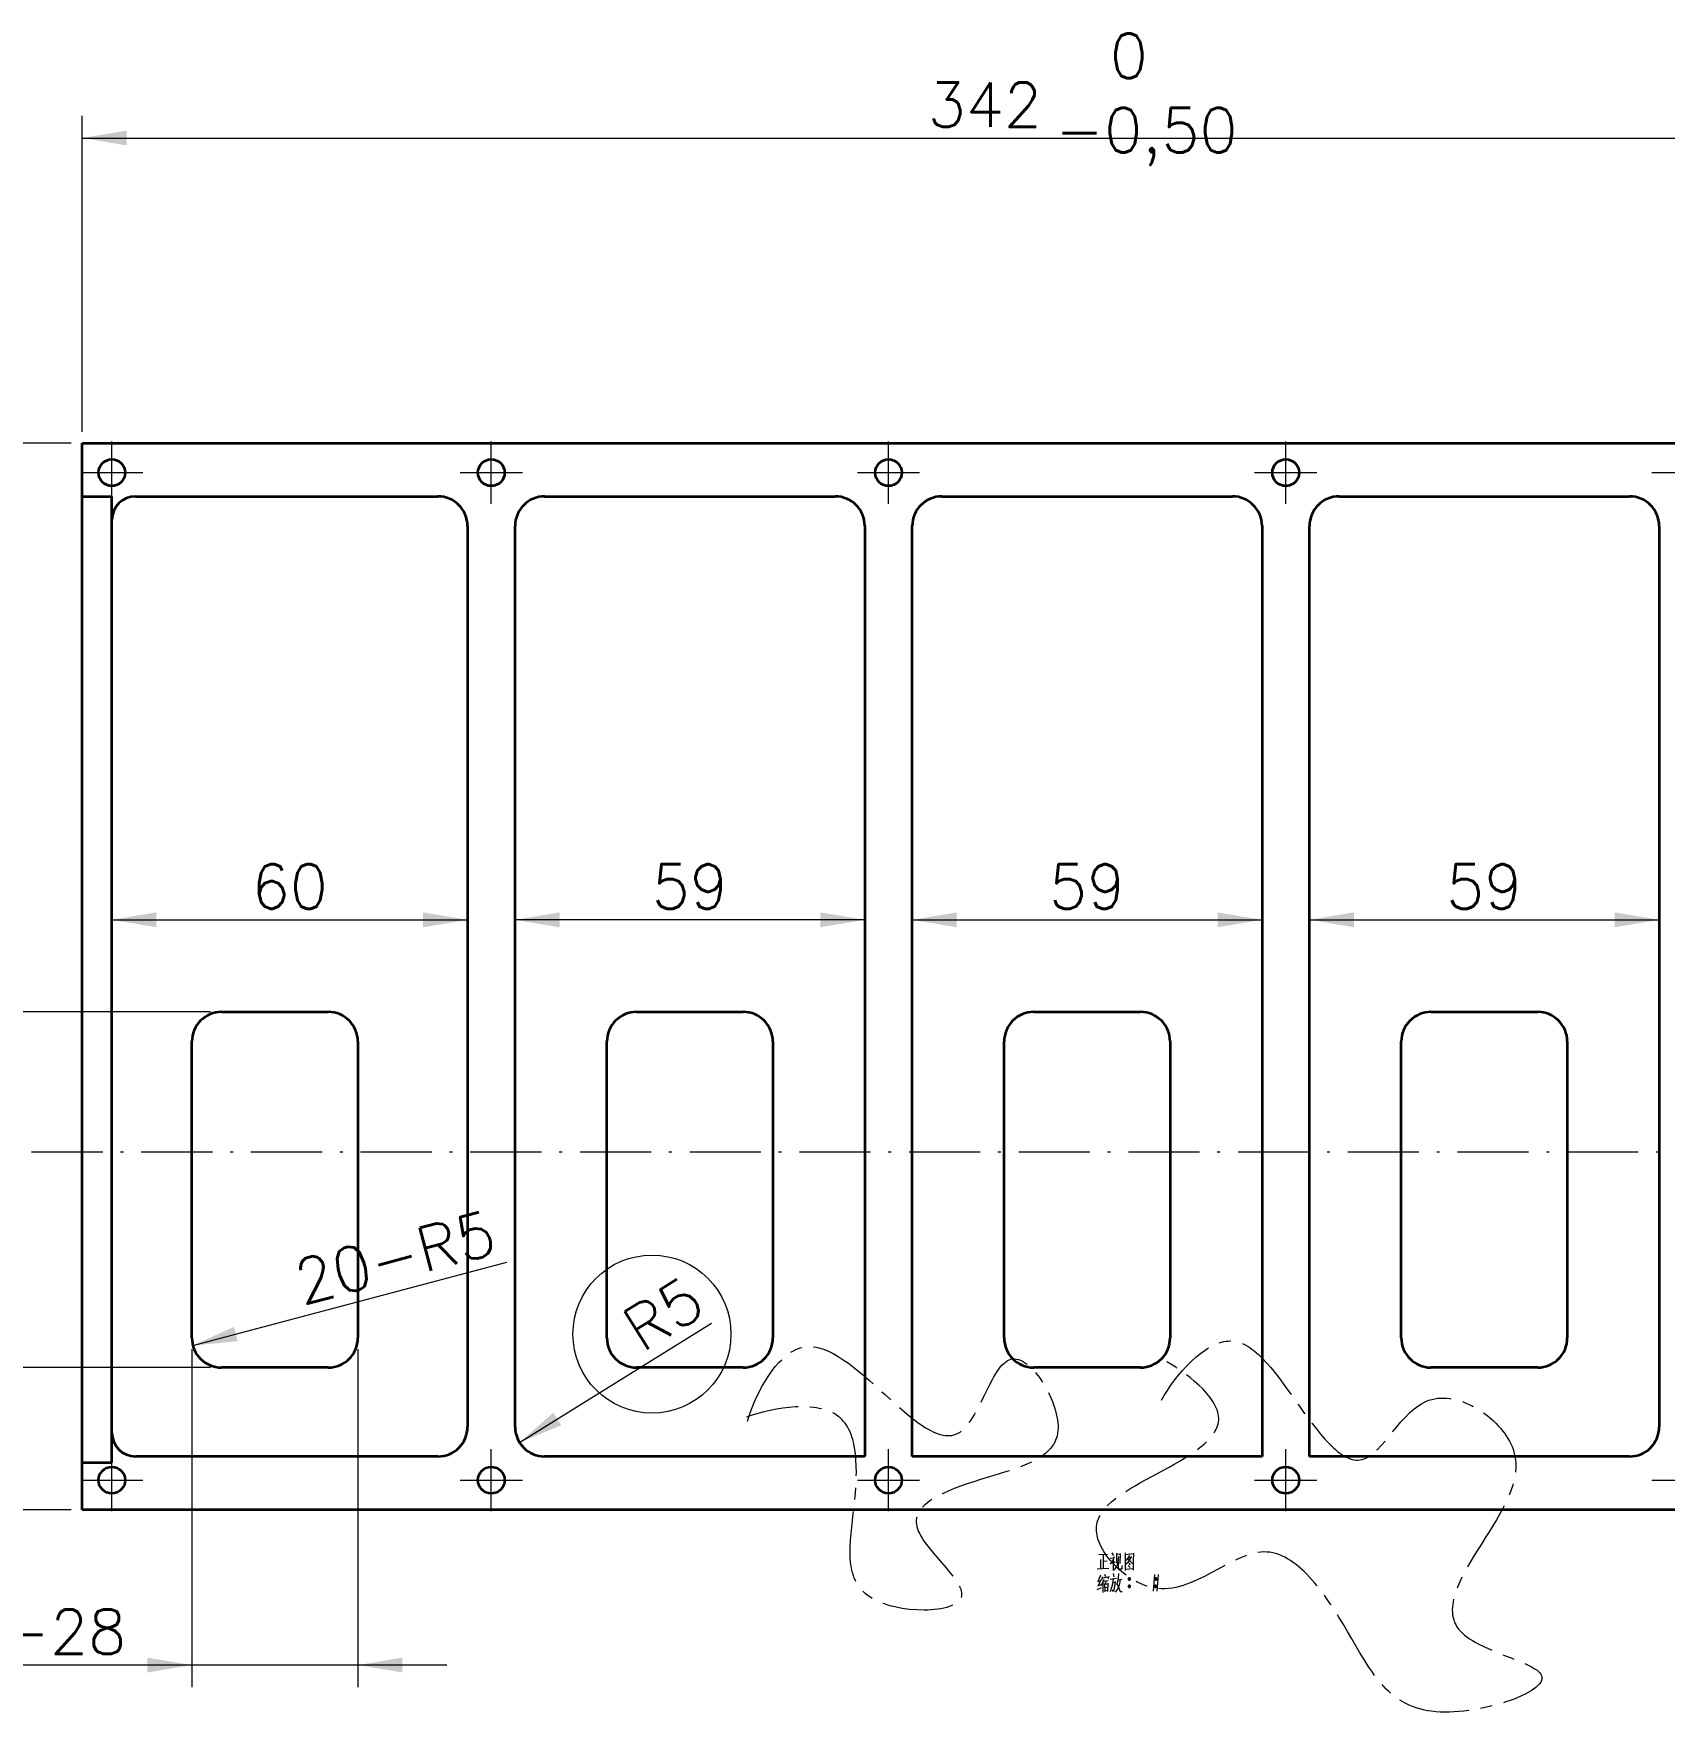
# Model space of a CAD drawing. Header units: millimetres. Extents: x -631 to 3210, y -446 to 2288.
# Drawn here: x -352.8 to -77.7, y 842.3 to 1125.6 of the extents above; entities that cross this region are included whole.
import ezdxf

# ---------------------------------------------------------------- set-up
doc = ezdxf.new("R2010")
doc.units = ezdxf.units.MM
doc.linetypes.add('DASHDOT', pattern=[18.5, 12, -3, 0.5, -3])
doc.linetypes.add('点画线', pattern=[18, 12, -2, 2, -2])
doc.layers.get('0').update_dxf_attribs({"lineweight": 18})
for name, color, linetype, lineweight in [('中心线层', 1, '点画线', 18), ('尺寸线层', 3, 'Continuous', 18), ('文本层', 3, 'Continuous', 18)]:
    doc.layers.add(name, color=color, linetype=linetype, lineweight=lineweight)
doc.styles.get("Standard").update_dxf_attribs({"font": 'txt.shx', "bigfont": 'gbcbig.shx'})
doc.dimstyles.get("Standard").update_dxf_attribs({"dimscale": 3, "dimtxt": 0.18, "dimasz": 0.18, "dimexe": 0.18, "dimexo": 0.0625, "dimgap": 0.09, "dimtad": 0, "dimtih": 1, "dimtoh": 1, "dimdec": 4, "dimzin": 0, "dimdsep": 46, "dimtxsty": 'Standard', "dimcen": 0.09, "dimdle": 0.36, "dimadec": 0, "dimazin": 0, "dimtfac": 1, "dimtdec": 4, "dimtofl": 0, "dimtmove": 0, "dimatfit": 3, "dimfxl": 0, "dimtolj": 1, "dimtzin": 0, "dimarcsym": 0})

# ---------------------------------------------------------------- blocks, each defined once
blk = doc.blocks.new('*X13')
at = {"color": 0, "char_height": 7.5, "width": 300, "attachment_point": 1}
for s, insert in [('0', (-171.27, 1125.6)), ('342', (-201.99, 1117.35)), ('-0,50', (-180.56, 1113.06))]:
    blk.add_mtext(s, dxfattribs=dict(at, insert=insert))
blk = doc.blocks.new('*X12')
at = {"layer": '尺寸线层', "linetype": 'Continuous'}
for points in [[(-344.59, 1107.98), (-337.09, 1109.23), (-337.09, 1106.73)], [(-2.59, 1107.98), (-10.09, 1109.23), (-10.09, 1106.73)]]:
    blk.add_hatch(color=0, dxfattribs=at).paths.add_polyline_path(points, flags=0)
at = {"layer": '尺寸线层', "color": 0, "linetype": 'Continuous'}
for p, q in [((-344.59, 1058.39), (-344.59, 1111.73)), ((-2.59, 1058.39), (-2.59, 1111.73)), ((-344.59, 1107.98), (-2.59, 1107.98))]:
    blk.add_line(p, q, dxfattribs=at)
at = {"layer": '尺寸线层', "color": 0}
blk.add_blockref('*X13', (0, 0), dxfattribs=at)
blk = doc.blocks.new('*X14')
at = {"layer": '尺寸线层', "linetype": 'Continuous'}
for points in [[(-397.04, 1056.51), (-395.79, 1049.01), (-398.29, 1049.01)], [(-397.04, 876.51), (-395.79, 884.01), (-398.29, 884.01)]]:
    blk.add_hatch(color=0, dxfattribs=at).paths.add_polyline_path(points, flags=0)
at = {"layer": '尺寸线层', "color": 0, "linetype": 'Continuous'}
for p, q in [((-346.47, 1056.51), (-400.79, 1056.51)), ((-397.04, 1056.51), (-397.04, 876.51)), ((-346.47, 876.51), (-400.79, 876.51))]:
    blk.add_line(p, q, dxfattribs=at)
at = {"layer": '尺寸线层', "color": 0, "insert": (-402.66, 966.51), "char_height": 7.5, "width": 36.4286, "attachment_point": 5, "rotation": 90}
blk.add_mtext('180', dxfattribs=at)
blk = doc.blocks.new('*X42')
at = {"layer": '尺寸线层', "linetype": 'Continuous'}
for points in [[(-137.59, 976.06), (-130.09, 977.31), (-130.09, 974.81)], [(-78.59, 976.06), (-86.09, 977.31), (-86.09, 974.81)]]:
    blk.add_hatch(color=0, dxfattribs=at).paths.add_polyline_path(points, flags=0)
at = {"layer": '尺寸线层', "color": 0, "linetype": 'Continuous'}
for p, q in [((-137.59, 968.81), (-137.59, 979.81)), ((-78.59, 974.12), (-78.59, 979.81)), ((-137.59, 976.06), (-78.59, 976.06))]:
    blk.add_line(p, q, dxfattribs=at)
at = {"layer": '尺寸线层', "color": 0, "insert": (-108.09, 981.69), "char_height": 7.5, "width": 23.5714, "attachment_point": 5}
blk.add_mtext('59', dxfattribs=at)
blk = doc.blocks.new('*X44')
at = {"layer": '尺寸线层', "linetype": 'Continuous'}
for points in [[(-204.59, 976.06), (-197.09, 977.31), (-197.09, 974.81)], [(-145.59, 976.06), (-153.09, 977.31), (-153.09, 974.81)]]:
    blk.add_hatch(color=0, dxfattribs=at).paths.add_polyline_path(points, flags=0)
at = {"layer": '尺寸线层', "color": 0, "linetype": 'Continuous'}
for p, q in [((-204.59, 974.12), (-204.59, 979.81)), ((-145.59, 974.75), (-145.59, 979.81)), ((-204.59, 976.06), (-145.59, 976.06))]:
    blk.add_line(p, q, dxfattribs=at)
at = {"layer": '尺寸线层', "color": 0, "insert": (-175.09, 981.69), "char_height": 7.5, "width": 23.5714, "attachment_point": 5}
blk.add_mtext('59', dxfattribs=at)
blk = doc.blocks.new('*X45')
at = {"layer": '尺寸线层', "linetype": 'Continuous'}
for points in [[(-271.59, 976.06), (-264.09, 974.81), (-264.09, 977.31)], [(-212.59, 976.06), (-220.09, 974.81), (-220.09, 977.31)]]:
    blk.add_hatch(color=0, dxfattribs=at).paths.add_polyline_path(points, flags=0)
at = {"layer": '尺寸线层', "color": 0, "linetype": 'Continuous'}
for p, q in [((-271.59, 973.19), (-271.59, 979.81)), ((-212.59, 972.25), (-212.59, 979.81)), ((-212.59, 976.06), (-271.59, 976.06))]:
    blk.add_line(p, q, dxfattribs=at)
at = {"layer": '尺寸线层', "color": 0, "insert": (-242.09, 981.69), "char_height": 7.5, "width": 23.5714, "attachment_point": 5}
blk.add_mtext('59', dxfattribs=at)
blk = doc.blocks.new('*X46')
at = {"layer": '尺寸线层', "linetype": 'Continuous'}
for points in [[(-339.59, 976.06), (-332.09, 977.31), (-332.09, 974.81)], [(-279.59, 976.06), (-287.09, 977.31), (-287.09, 974.81)]]:
    blk.add_hatch(color=0, dxfattribs=at).paths.add_polyline_path(points, flags=0)
at = {"layer": '尺寸线层', "color": 0, "linetype": 'Continuous'}
for p, q in [((-339.59, 973.11), (-339.59, 979.81)), ((-279.59, 977.8), (-279.59, 979.81)), ((-339.59, 976.06), (-279.59, 976.06))]:
    blk.add_line(p, q, dxfattribs=at)
at = {"layer": '尺寸线层', "color": 0, "insert": (-309.59, 981.69), "char_height": 7.5, "width": 23.5714, "attachment_point": 5}
blk.add_mtext('60', dxfattribs=at)
blk = doc.blocks.new('*X158')
at = {"layer": '尺寸线层', "linetype": 'Continuous'}
for points in [[(-356.85, 960.51), (-355.6, 953.01), (-358.1, 953.01)], [(-356.85, 900.51), (-355.6, 908.01), (-358.1, 908.01)]]:
    blk.add_hatch(color=0, dxfattribs=at).paths.add_polyline_path(points, flags=0)
at = {"layer": '尺寸线层', "color": 0, "linetype": 'Continuous'}
for p, q in [((-322.97, 960.51), (-360.6, 960.51)), ((-356.85, 960.51), (-356.85, 900.51)), ((-322.97, 900.51), (-360.6, 900.51))]:
    blk.add_line(p, q, dxfattribs=at)
at = {"layer": '尺寸线层', "color": 0, "insert": (-362.47, 930.51), "char_height": 7.5, "width": 57.1429, "attachment_point": 5, "rotation": 90}
blk.add_mtext('5-60', dxfattribs=at)
blk = doc.blocks.new('*X159')
at = {"layer": '尺寸线层', "linetype": 'Continuous'}
for points in [[(-326.09, 850.31), (-333.59, 849.06), (-333.59, 851.56)], [(-298.09, 850.31), (-290.59, 849.06), (-290.59, 851.56)]]:
    blk.add_hatch(color=0, dxfattribs=at).paths.add_polyline_path(points, flags=0)
at = {"layer": '尺寸线层', "color": 0, "linetype": 'Continuous'}
for p, q in [((-326.09, 903.64), (-326.09, 846.56)), ((-298.09, 903.64), (-298.09, 846.56)), ((-283.09, 850.31), (-365.27, 850.31))]:
    blk.add_line(p, q, dxfattribs=at)
at = {"layer": '尺寸线层', "color": 0, "insert": (-350.98, 855.93), "char_height": 7.5, "width": 57.1429, "attachment_point": 5}
blk.add_mtext('5-28', dxfattribs=at)
blk = doc.blocks.new('*X160')
at = {"layer": '尺寸线层', "linetype": 'Continuous'}
blk.add_hatch(color=0, dxfattribs=at).paths.add_polyline_path([(-325.93, 904.23), (-319, 907.36), (-318.36, 904.95)], flags=0)
at = {"layer": '尺寸线层', "color": 0, "linetype": 'Continuous'}
blk.add_line((-325.93, 904.23), (-272.95, 918.29), dxfattribs=at)
at = {"layer": '尺寸线层', "color": 0, "linetype": 'Continuous', "insert": (-291.82, 919.1), "char_height": 7.5, "width": 72.1429, "attachment_point": 5, "rotation": 14.8592}
blk.add_mtext('20-R5', dxfattribs=at)
blk = doc.blocks.new('*X167')
at = {"layer": '尺寸线层', "linetype": 'Continuous'}
blk.add_hatch(color=0, dxfattribs=at).paths.add_polyline_path([(-270.84, 887.87), (-265.13, 892.89), (-263.81, 890.77)], flags=0)
at = {"layer": '尺寸线层', "color": 0, "linetype": 'Continuous'}
blk.add_line((-270.84, 887.87), (-238.44, 908.02), dxfattribs=at)
at = {"layer": '尺寸线层', "color": 0, "linetype": 'Continuous', "insert": (-246.56, 909.59), "char_height": 7.5, "width": 24.2857, "attachment_point": 5, "rotation": 31.8648}
blk.add_mtext('R5', dxfattribs=at)
blk = doc.blocks.new('*X210')
at = {"layer": '尺寸线层', "linetype": 'Continuous'}
for points in [[(-370.75, 900.51), (-369.5, 908.01), (-372, 908.01)], [(-370.75, 876.51), (-369.5, 869.01), (-372, 869.01)]]:
    blk.add_hatch(color=0, dxfattribs=at).paths.add_polyline_path(points, flags=0)
at = {"layer": '尺寸线层', "color": 0, "linetype": 'Continuous'}
for p, q in [((-370.75, 892.26), (-370.75, 915.51)), ((-322.97, 900.51), (-374.5, 900.51)), ((-370.75, 884.76), (-370.75, 861.51)), ((-346.47, 876.51), (-374.5, 876.51))]:
    blk.add_line(p, q, dxfattribs=at)
at = {"layer": '尺寸线层', "color": 0, "insert": (-370.75, 888.51), "char_height": 7.5, "width": 25, "attachment_point": 5}
blk.add_mtext('24', dxfattribs=at)

msp = doc.modelspace()

# ---------------------------------------------------------------- linework, layer by layer
at = {"color": 7, "lineweight": 35}
for p, q in [((-344.594, 1056.513), (-2.594, 1056.513)), ((-344.594, 884.513), (-344.594, 1047.513)), ((-339.594, 884.513), (-339.594, 1047.513)), ((-335.594, 1047.513), (-284.594, 1047.513)), ((-266.594, 1047.513), (-217.594, 1047.513)), ((-199.594, 1047.513), (-150.594, 1047.513)), ((-132.594, 1047.513), (-83.594, 1047.513)), ((-279.594, 1042.513), (-279.594, 890.513)), ((-271.594, 890.513), (-271.594, 1042.513)), ((-212.594, 1042.513), (-212.594, 885.513)), ((-204.594, 885.513), (-204.594, 1042.513)), ((-145.594, 1042.513), (-145.594, 885.513)), ((-137.594, 885.513), (-137.594, 1042.513)), ((-78.594, 1042.513), (-78.594, 890.513)), ((-326.094, 905.513), (-326.094, 955.513)), ((-298.094, 955.513), (-298.094, 905.513)), ((-256.094, 905.513), (-256.094, 955.513)), ((-228.094, 955.513), (-228.094, 905.513)), ((-189.094, 905.513), (-189.094, 955.513)), ((-161.094, 955.513), (-161.094, 905.513)), ((-122.094, 905.513), (-122.094, 955.513)), ((-94.094, 955.513), (-94.094, 905.513)), ((-284.594, 885.513), (-335.594, 885.513)), ((-212.594, 885.513), (-266.594, 885.513)), ((-145.594, 885.513), (-204.594, 885.513)), ((-83.594, 885.513), (-137.594, 885.513)), ((-2.594, 876.513), (-344.594, 876.513))]:
    msp.add_line(p, q, dxfattribs=at)
at = {"color": 7, "lineweight": 35, "ltscale": 0.225}
msp.add_line((-344.594, 1047.513), (-344.594, 1056.513), dxfattribs=at)
at = {"color": 7, "lineweight": 35, "ltscale": 0.125}
for p, q in [((-344.594, 1047.513), (-339.594, 1047.513)), ((-344.594, 884.513), (-339.594, 884.513))]:
    msp.add_line(p, q, dxfattribs=at)
at = {"color": 7, "lineweight": 35, "ltscale": 0.45}
for p, q in [((-321.094, 960.513), (-303.094, 960.513)), ((-251.094, 960.513), (-233.094, 960.513)), ((-184.094, 960.513), (-166.094, 960.513)), ((-117.094, 960.513), (-99.094, 960.513)), ((-303.094, 900.513), (-321.094, 900.513)), ((-233.094, 900.513), (-251.094, 900.513)), ((-166.094, 900.513), (-184.094, 900.513)), ((-99.094, 900.513), (-117.094, 900.513))]:
    msp.add_line(p, q, dxfattribs=at)
at = {"color": 7, "linetype": 'DASHDOT', "lineweight": 13}
msp.add_line((-371.631, 936.92), (-64.301, 936.92), dxfattribs=at)
at = {"color": 7, "lineweight": 35, "ltscale": 0.2}
msp.add_line((-344.594, 876.513), (-344.594, 884.513), dxfattribs=at)
at = {"color": 7, "lineweight": 13}
for points in [[(-173.139, 868.953), (-171.634, 869.023)], [(-172.859, 868.148), (-172.859, 866.573)], [(-172.369, 868.953), (-172.369, 867.798), (-172.369, 866.608)], [(-172.369, 867.833), (-171.739, 867.903)], [(-170.549, 868.568), (-170.724, 868.078), (-171.214, 867.343)], [(-171.179, 868.358), (-170.619, 868.428)], [(-170.899, 869.233), (-170.619, 868.813)], [(-170.724, 868.078), (-170.724, 866.293)], [(-170.724, 867.903), (-170.409, 867.588)], [(-170.339, 866.573), (-170.094, 866.923)], [(-170.129, 869.198), (-170.129, 867.518)], [(-169.464, 869.023), (-170.129, 868.953)], [(-169.919, 867.553), (-170.094, 866.923)], [(-169.814, 868.603), (-169.919, 867.553)], [(-169.779, 866.573), (-169.779, 867.658)], [(-169.534, 867.448), (-169.464, 869.128)], [(-169.219, 867.098), (-169.219, 866.468)], [(-168.694, 869.233), (-168.694, 867.763), (-168.694, 866.258)], [(-168.694, 869.198), (-168.694, 867.798), (-168.694, 866.398)], [(-167.224, 869.058), (-168.694, 868.918)], [(-168.624, 867.308), (-168.134, 867.728)], [(-167.924, 868.778), (-168.484, 867.973)], [(-168.169, 868.218), (-167.469, 867.483)], [(-168.169, 867.133), (-167.819, 866.748)], [(-168.134, 868.428), (-167.679, 868.498)], [(-168.134, 867.728), (-167.924, 868.008)], [(-168.064, 867.518), (-167.819, 867.238)], [(-167.924, 868.008), (-167.574, 868.638)], [(-167.469, 867.483), (-167.294, 867.518)], [(-167.259, 866.433), (-167.259, 867.798), (-167.224, 869.198)], [(-173.419, 866.538), (-171.459, 866.643)], [(-172.929, 864.473), (-173.349, 864.333)], [(-172.859, 865.488), (-173.314, 864.403)], [(-172.789, 864.718), (-173.244, 863.703)], [(-172.474, 864.193), (-172.789, 863.703)], [(-172.544, 865.173), (-172.649, 864.613)], [(-172.544, 865.033), (-171.494, 865.173)], [(-172.299, 864.753), (-172.474, 864.193)], [(-172.439, 864.263), (-172.439, 862.548)], [(-172.229, 864.473), (-171.529, 864.578)], [(-172.159, 865.663), (-171.984, 865.278)], [(-172.159, 864.053), (-172.124, 862.653)], [(-172.159, 863.948), (-171.634, 864.018)], [(-171.914, 864.508), (-171.984, 863.948)], [(-171.599, 864.123), (-171.669, 862.723)], [(-171.459, 865.278), (-171.599, 864.823)], [(-170.689, 864.893), (-170.794, 863.983), (-170.899, 863.563), (-171.214, 862.688)], [(-171.179, 864.823), (-170.129, 864.963)], [(-170.374, 864.403), (-170.479, 863.563), (-170.619, 862.723), (-170.829, 863.003)], [(-170.759, 864.228), (-170.374, 864.298)], [(-170.689, 865.733), (-170.584, 865.173)], [(-170.619, 866.293), (-170.339, 866.573)], [(-169.989, 864.403), (-170.164, 863.843)], [(-170.059, 864.158), (-169.499, 862.723)], [(-169.849, 865.033), (-169.989, 864.403)], [(-169.919, 864.648), (-169.219, 864.788)], [(-169.779, 865.768), (-169.849, 865.033)], [(-169.639, 866.468), (-169.779, 866.573)], [(-169.499, 864.718), (-169.709, 863.773)], [(-169.219, 866.468), (-169.639, 866.468)], [(-168.694, 866.503), (-167.329, 866.608)], [(-168.169, 864.858), (-167.784, 864.858)], [(-168.134, 864.963), (-167.819, 864.963)], [(-168.134, 864.718), (-167.819, 864.718)], [(-167.259, 866.328), (-167.259, 866.433), (-167.329, 866.608)], [(-163.724, 865.593), (-163.829, 864.193), (-163.934, 862.793)], [(-163.724, 864.858), (-163.339, 864.858)], [(-163.689, 864.963), (-163.374, 864.963)], [(-163.689, 864.718), (-163.374, 864.718)], [(-163.129, 865.593), (-163.234, 864.193), (-163.339, 862.793)], [(-173.384, 863.038), (-172.684, 863.423)], [(-173.279, 863.703), (-172.754, 863.878)], [(-172.124, 863.388), (-171.739, 863.458)], [(-171.669, 862.898), (-172.089, 862.828)], [(-169.989, 863.143), (-170.374, 862.618)], [(-169.709, 863.773), (-169.989, 863.143)], [(-169.499, 862.723), (-169.184, 862.723)], [(-168.169, 863.598), (-167.784, 863.598)], [(-168.134, 863.703), (-167.819, 863.703)], [(-168.134, 863.458), (-167.819, 863.458)], [(-163.724, 863.598), (-163.339, 863.598)], [(-163.689, 863.703), (-163.374, 863.703)], [(-163.689, 863.458), (-163.374, 863.458)]]:
    msp.add_lwpolyline(points, dxfattribs=at)
for points in [[(-168.064, 864.648), (-167.889, 864.648), (-167.784, 864.753), (-167.784, 864.928), (-167.889, 865.033), (-168.064, 865.033), (-168.169, 864.928), (-168.169, 864.753)], [(-163.619, 864.648), (-163.444, 864.648), (-163.339, 864.753), (-163.339, 864.928), (-163.444, 865.033), (-163.619, 865.033), (-163.724, 864.928), (-163.724, 864.753)], [(-168.064, 863.388), (-167.889, 863.388), (-167.784, 863.493), (-167.784, 863.668), (-167.889, 863.773), (-168.064, 863.773), (-168.169, 863.668), (-168.169, 863.493)], [(-163.619, 863.388), (-163.444, 863.388), (-163.339, 863.493), (-163.339, 863.668), (-163.444, 863.773), (-163.619, 863.773), (-163.724, 863.668), (-163.724, 863.493)]]:
    msp.add_lwpolyline(points, close=True, dxfattribs=at)
at = {"color": 7, "lineweight": 35}
for centre in [(-339.594, 1051.513), (-275.594, 1051.513), (-208.594, 1051.513), (-141.594, 1051.513), (-339.594, 881.513), (-275.594, 881.513), (-208.594, 881.513), (-141.594, 881.513)]:
    msp.add_circle(centre, 2.25, dxfattribs=at)
for centre, radius, start, end in [((-335.594, 1043.513), 4, 90, 180), ((-284.594, 1042.513), 5, 0, 90), ((-266.594, 1042.513), 5, 90, 180), ((-217.594, 1042.513), 5, 0, 90), ((-199.594, 1042.513), 5, 90, 180), ((-150.594, 1042.513), 5, 0, 90), ((-132.594, 1042.513), 5, 90, 180), ((-83.594, 1042.513), 5, 0, 90), ((-321.094, 955.513), 5, 90, 180.00001), ((-303.094, 955.513), 5, 0, 90), ((-251.094, 955.513), 5, 90, 180.00001), ((-233.094, 955.513), 5, 0, 90), ((-184.094, 955.513), 5, 90, 180.00001), ((-166.094, 955.513), 5, 0, 90), ((-117.094, 955.513), 5, 90, 180.00001), ((-99.094, 955.513), 5, 0, 90), ((-321.094, 905.513), 5, 180.00001, 270), ((-303.094, 905.513), 5, 270, 360), ((-251.094, 905.513), 5, 180.00001, 270), ((-233.094, 905.513), 5, 270, 360), ((-184.094, 905.513), 5, 180.00001, 270), ((-166.094, 905.513), 5, 270, 360), ((-117.094, 905.513), 5, 180.00001, 270), ((-99.094, 905.513), 5, 270, 360), ((-335.594, 889.513), 4, 180.00001, 270), ((-284.594, 890.513), 5, 270, 360), ((-266.594, 890.513), 5, 180.00001, 270), ((-83.594, 890.513), 5, 270, 360)]:
    msp.add_arc(centre, radius, start, end, dxfattribs=at)
at = {"layer": '中心线层'}
for p, q in [((-339.594, 1046.263), (-339.594, 1056.763)), ((-275.594, 1046.263), (-275.594, 1056.763)), ((-208.594, 1046.263), (-208.594, 1056.763)), ((-141.594, 1046.263), (-141.594, 1056.763)), ((-344.844, 1051.513), (-334.344, 1051.513)), ((-280.844, 1051.513), (-270.344, 1051.513)), ((-213.844, 1051.513), (-203.344, 1051.513)), ((-146.844, 1051.513), (-136.344, 1051.513)), ((-79.844, 1051.513), (-69.344, 1051.513)), ((-339.594, 876.263), (-339.594, 886.763)), ((-275.594, 876.263), (-275.594, 886.763)), ((-208.594, 876.263), (-208.594, 886.763)), ((-141.594, 876.263), (-141.594, 886.763)), ((-344.844, 881.513), (-334.344, 881.513)), ((-280.844, 881.513), (-270.344, 881.513)), ((-213.844, 881.513), (-203.344, 881.513)), ((-146.844, 881.513), (-136.344, 881.513)), ((-79.844, 881.513), (-69.344, 881.513))]:
    msp.add_line(p, q, dxfattribs=at)
for points, knots in [([(-232.398, 891.461), (-230.94, 896.327), (-224.078, 908.909), (-210.27, 897.28), (-194.925, 882.284), (-189.356, 910.677), (-174.9, 886.644), (-191.473, 882.348), (-210.97, 875.654), (-187.431, 858.883), (-217.5, 858.765), (-213.884, 876.874), (-213.421, 895.99), (-227.671, 893.895), (-232.528, 892.164)], [0, 0, 0, 0, 2600.9591974, 5201.9183948, 7802.8775923, 10403.8367897, 12847.7279387, 15291.6190877, 17735.5102367, 20179.4013857, 22819.6673464, 25459.9333071, 28100.1992678, 30740.4652285, 30740.4652285, 30740.4652285, 30740.4652285]), ([(-162.559, 894.989), (-160.09, 899.366), (-150.642, 910.159), (-140.278, 895.327), (-128.214, 878.466), (-118.949, 901.216), (-98.442, 887.304), (-107.427, 872.299), (-119.46, 854.163), (-87.214, 849.014), (-121.695, 837.463), (-130.162, 855.43), (-144.538, 876.524), (-161.656, 856.941), (-178.549, 874.614), (-163.289, 882.499), (-147.531, 891.332), (-158.455, 899.821), (-162.559, 901.977)], [0, 0, 0, 0, 2241.8296031, 4483.6592061, 6725.4888092, 8967.3184122, 11352.2816878, 13737.2449635, 16122.2082391, 18507.1715147, 21410.0013524, 24312.8311901, 27215.6610278, 30118.4908655, 32186.582685, 34254.6745045, 36322.766324, 38390.8581435, 38390.8581435, 38390.8581435, 38390.8581435])]:
    msp.add_open_spline(points, degree=3, knots=knots, dxfattribs=at)
at = {"layer": '文本层'}
msp.add_circle((-248.494, 906.156), 13.328, dxfattribs=at)

# ---------------------------------------------------------------- dimensions: what is measured, and where the dimension line sits
at = {"layer": '尺寸线层'}
for base, p1, p2, override, picture, middle in [((-2.594, 1107.975), (-344.594, 1056.513), (-2.594, 1056.513), {"dimtxt": 2.5, "dimasz": 2.5, "dimexe": 1.25, "dimexo": 0.625, "dimgap": 0.625, "dimtad": 1, "dimtih": 0, "dimtoh": 0, "dimdec": 2, "dimzin": 8, "dimdsep": 44, "dimsah": 1, "dimdle": 5, "dimtol": 1, "dimtp": 0, "dimtm": 0.5, "dimtdec": 2, "dimtofl": 1, "dimatfit": 0, "dimtfill": 1, "dimtzin": 8}, '*X12', (-173.594, 1107.975)), ((-271.594, 976.064), (-212.594, 970.372), (-271.594, 971.31), {"dimtxt": 2.5, "dimasz": 2.5, "dimexe": 1.25, "dimexo": 0.625, "dimgap": 0.625, "dimtad": 1, "dimtih": 0, "dimtoh": 0, "dimdec": 2, "dimzin": 8, "dimdsep": 44, "dimsah": 1, "dimdle": 5, "dimtdec": 2, "dimtofl": 1, "dimatfit": 0, "dimtfill": 1, "dimtzin": 8}, '*X45', (-242.094, 976.064)), ((-326.094, 850.309), (-298.094, 905.513), (-326.094, 905.513), {"dimtxt": 2.5, "dimasz": 2.5, "dimexe": 1.25, "dimexo": 0.625, "dimgap": 0.625, "dimtad": 1, "dimtih": 0, "dimtoh": 0, "dimdec": 2, "dimzin": 8, "dimdsep": 44, "dimpost": '5-<>', "dimsah": 1, "dimdle": 5, "dimtdec": 2, "dimtofl": 1, "dimatfit": 0, "dimtfill": 1, "dimtzin": 8}, '*X159', (-350.88, 850.309))]:
    dim = msp.add_linear_dim(base=base, p1=p1, p2=p2, dimstyle='Standard', override=override, dxfattribs=at)
    dim.commit()
    dim.dimension.update_dxf_attribs({"geometry": picture, "text_midpoint": middle})
for base, p1, p2, angle, override, picture, middle in [((-397.035, 876.513), (-344.594, 1056.513), (-344.594, 876.513), 90, {"dimtxt": 2.5, "dimasz": 2.5, "dimexe": 1.25, "dimexo": 0.625, "dimgap": 0.625, "dimtad": 1, "dimtih": 0, "dimtoh": 0, "dimdec": 2, "dimzin": 8, "dimdsep": 44, "dimsah": 1, "dimdle": 5, "dimtdec": 2, "dimtofl": 1, "dimatfit": 0, "dimtfill": 1, "dimtzin": 8}, '*X14', (-397.035, 966.513)), ((-279.594, 976.064), (-339.594, 971.232), (-279.594, 975.921), 180, {"dimtxt": 2.5, "dimasz": 2.5, "dimexe": 1.25, "dimexo": 0.625, "dimgap": 0.625, "dimtad": 1, "dimtih": 0, "dimtoh": 0, "dimdec": 2, "dimzin": 8, "dimdsep": 44, "dimsah": 1, "dimdle": 5, "dimtdec": 2, "dimtofl": 1, "dimatfit": 0, "dimtfill": 1, "dimtzin": 8}, '*X46', (-309.594, 976.064)), ((-145.594, 976.064), (-204.594, 972.248), (-145.594, 972.873), 180, {"dimtxt": 2.5, "dimasz": 2.5, "dimexe": 1.25, "dimexo": 0.625, "dimgap": 0.625, "dimtad": 1, "dimtih": 0, "dimtoh": 0, "dimdec": 2, "dimzin": 8, "dimdsep": 44, "dimsah": 1, "dimdle": 5, "dimtdec": 2, "dimtofl": 1, "dimatfit": 0, "dimtfill": 1, "dimtzin": 8}, '*X44', (-175.094, 976.064)), ((-78.594, 976.064), (-137.594, 966.934), (-78.594, 972.248), 180, {"dimtxt": 2.5, "dimasz": 2.5, "dimexe": 1.25, "dimexo": 0.625, "dimgap": 0.625, "dimtad": 1, "dimtih": 0, "dimtoh": 0, "dimdec": 2, "dimzin": 8, "dimdsep": 44, "dimsah": 1, "dimdle": 5, "dimtdec": 2, "dimtofl": 1, "dimatfit": 0, "dimtfill": 1, "dimtzin": 8}, '*X42', (-108.094, 976.064)), ((-356.849, 900.513), (-321.094, 960.513), (-321.094, 900.513), 90, {"dimtxt": 2.5, "dimasz": 2.5, "dimexe": 1.25, "dimexo": 0.625, "dimgap": 0.625, "dimtad": 1, "dimtih": 0, "dimtoh": 0, "dimdec": 2, "dimzin": 8, "dimdsep": 44, "dimpost": '5-<>', "dimsah": 1, "dimdle": 5, "dimtdec": 2, "dimtofl": 1, "dimatfit": 0, "dimtfill": 1, "dimtzin": 8}, '*X158', (-356.849, 930.513))]:
    dim = msp.add_linear_dim(base=base, p1=p1, p2=p2, angle=angle, dimstyle='Standard', override=override, dxfattribs=at)
    dim.commit()
    dim.dimension.update_dxf_attribs({"geometry": picture, "text_midpoint": middle})
for center, mpoint, override, picture, middle in [((-321.094, 905.513), (-325.927, 904.23), {"dimtxt": 2.5, "dimasz": 2.5, "dimexe": 1.25, "dimexo": 0.625, "dimgap": 0.625, "dimtad": 1, "dimtih": 0, "dimtoh": 0, "dimdec": 2, "dimzin": 8, "dimdsep": 44, "dimpost": '20-R<>', "dimsah": 1, "dimdle": 5, "dimtdec": 2, "dimtofl": 1, "dimatfit": 0, "dimtfill": 1, "dimtzin": 8}, '*X160', (-290.381, 913.661)), ((-266.594, 890.513), (-270.841, 887.873), {"dimtxt": 2.5, "dimasz": 2.5, "dimexe": 1.25, "dimexo": 0.625, "dimgap": 0.625, "dimtad": 1, "dimtih": 0, "dimtoh": 0, "dimdec": 2, "dimzin": 8, "dimdsep": 44, "dimpost": 'R<>', "dimsah": 1, "dimdle": 5, "dimtdec": 2, "dimtofl": 1, "dimatfit": 0, "dimtfill": 1, "dimtzin": 8}, '*X167', (-243.592, 904.811))]:
    dim = msp.add_radius_dim(center=center, mpoint=mpoint, dimstyle='Standard', override=override, dxfattribs=at)
    dim.commit()
    dim.dimension.update_dxf_attribs({"geometry": picture, "text_midpoint": middle, "dimtype": 164})
dim = msp.add_linear_dim(base=(-370.753, 876.513), p1=(-321.094, 900.513), p2=(-344.594, 876.513), angle=270, dimstyle='Standard', override={"dimtxt": 2.5, "dimasz": 2.5, "dimexe": 1.25, "dimexo": 0.625, "dimgap": 0.625, "dimtad": 1, "dimdec": 2, "dimzin": 8, "dimdsep": 44, "dimsah": 1, "dimdle": 5, "dimtdec": 2, "dimtofl": 1, "dimatfit": 0, "dimtfill": 1, "dimtzin": 8}, dxfattribs=at)
dim.commit()
dim.dimension.update_dxf_attribs({"geometry": '*X210', "text_midpoint": (-370.753, 888.513), "dimtype": 160})

doc.saveas('drawing.dxf')
